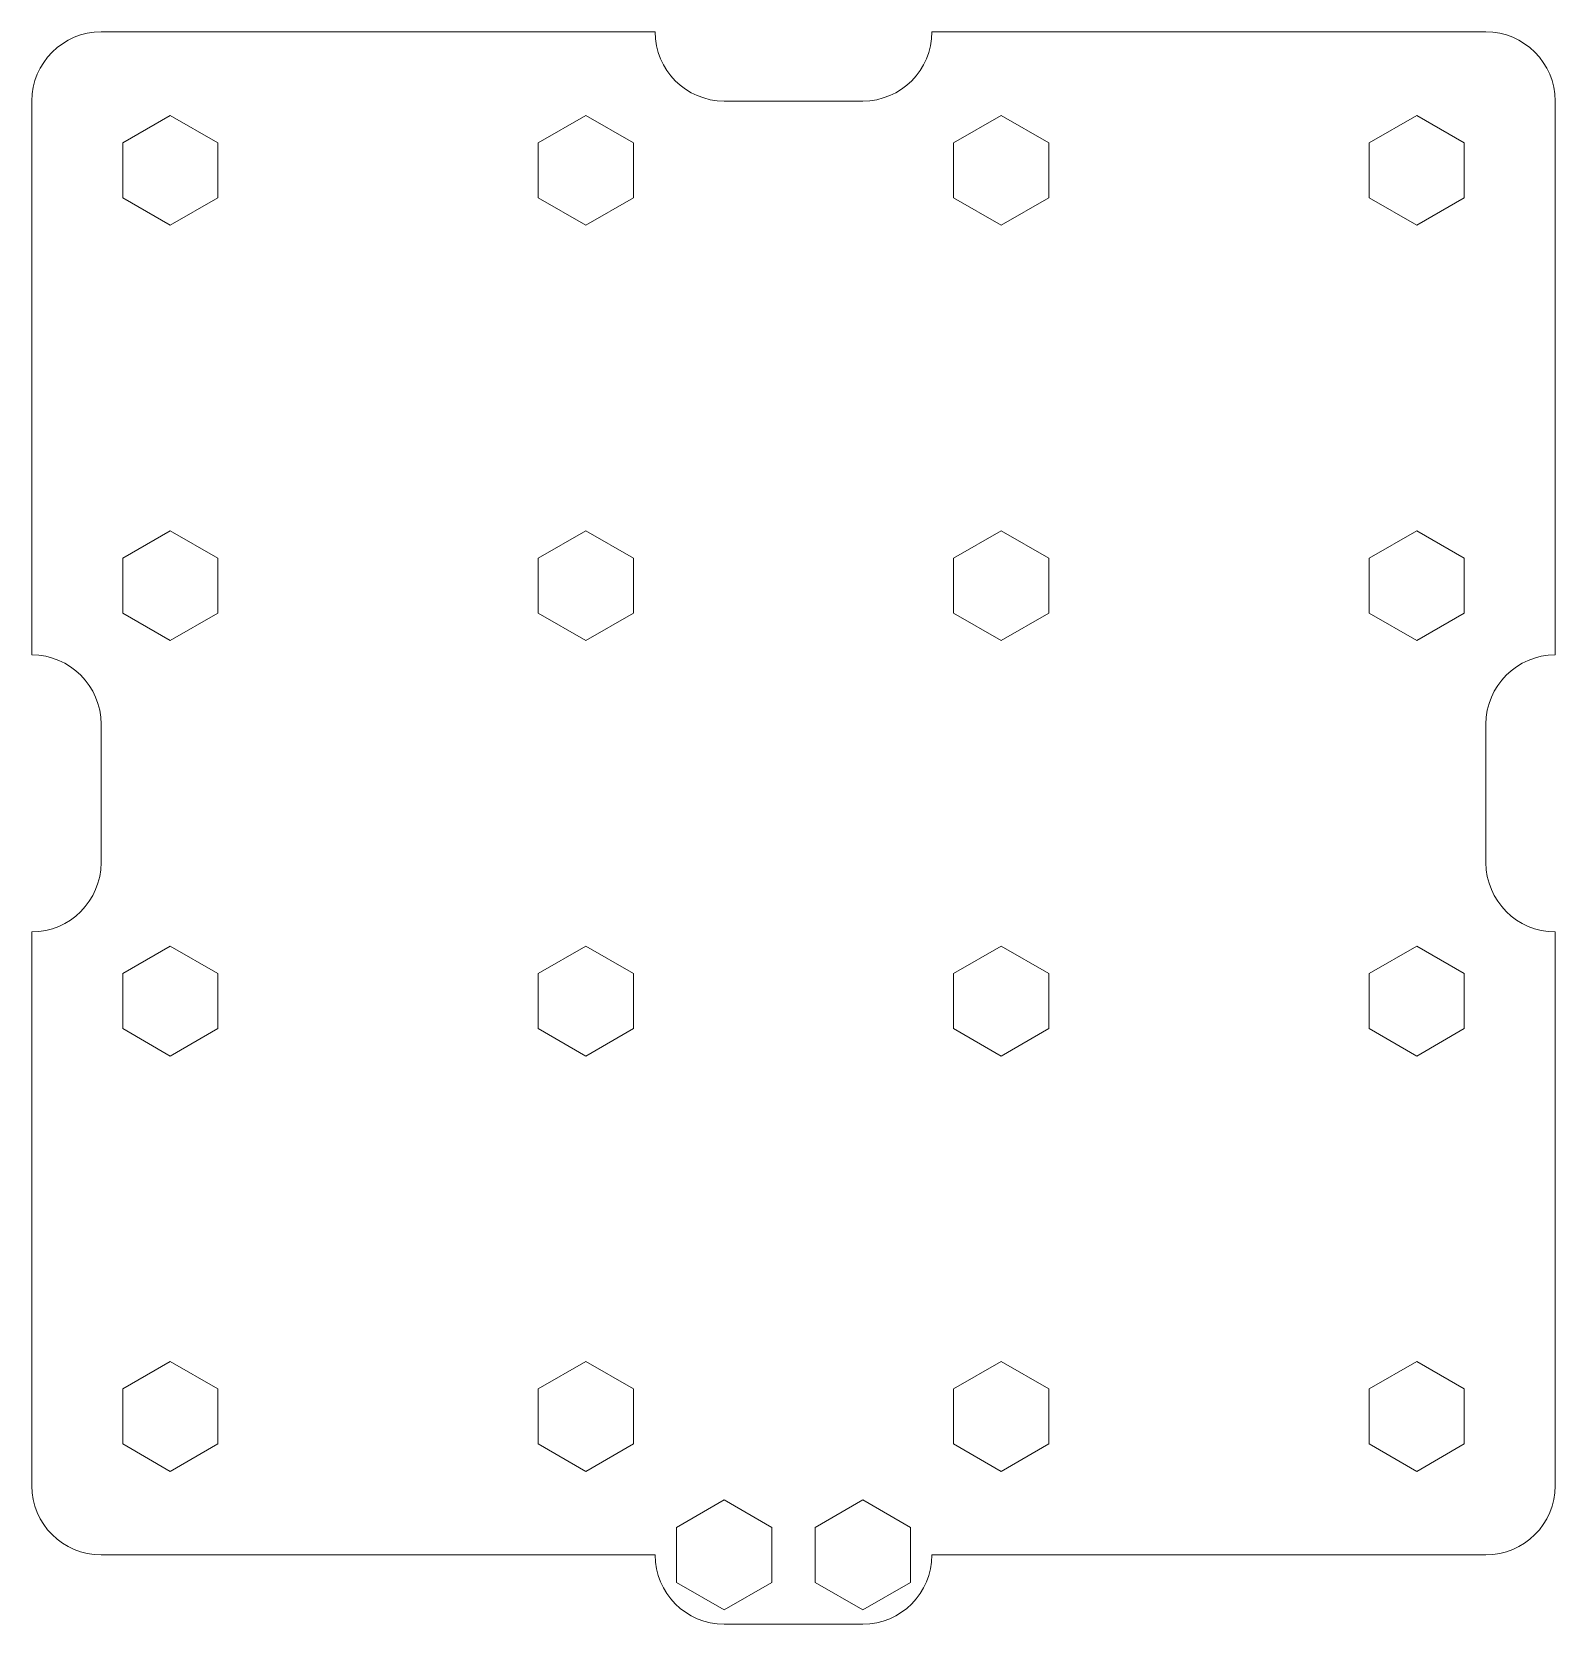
# Model space of a CAD drawing. Header units: millimetres. Extents: x -44 to 44, y -48 to 44.
import ezdxf

# ---------------------------------------------------------------- set-up
doc = ezdxf.new("R2010")
doc.units = ezdxf.units.MM
doc.layers.add('CuttingLines_0p003mm', color=5, linetype='CONTINUOUS', lineweight=0, true_color=0x0000ff)

# ---------------------------------------------------------------- blocks, each defined once
blk = doc.blocks.new('M3_NutHole_CL')
at = {"layer": 'CuttingLines_0p003mm'}
for p, q in [((0, 3.175426), (-2.75, 1.587713)), ((0, 3.175426), (2.75, 1.587713)), ((-2.75, 1.587713), (-2.75, -1.587713)), ((2.75, 1.587713), (2.75, -1.587713)), ((-2.75, -1.587713), (0, -3.175426)), ((2.75, -1.587713), (0, -3.175426))]:
    blk.add_line(p, q, dxfattribs=at)

msp = doc.modelspace()

# ---------------------------------------------------------------- linework, layer by layer
at = {"layer": 'CuttingLines_0p003mm'}
for p, q in [((-40, 44), (-8, 44)), ((8, 44), (40, 44)), ((-44, 40), (-44, 8)), ((-4, 40), (4, 40)), ((44, 40), (44, 8)), ((-40, 4), (-40, -4)), ((40, 4), (40, -4)), ((-44, -40), (-44, -8)), ((44, -8), (44, -40)), ((-8, -44), (-40, -44)), ((-8, -44), (-8, -44)), ((8, -44), (8, -44)), ((40, -44), (8, -44)), ((-4, -48), (4, -48))]:
    msp.add_line(p, q, dxfattribs=at)
for centre, start, end in [((-40, 40), 90, 180), ((-4, 44), 180, 270), ((4, 44), 270, 0), ((40, 40), 0, 90), ((-44, 4), 0, 90), ((44, 4), 90, 180), ((-44, -4), 270, 0), ((44, -4), 180, 270), ((-40, -40), 180, 270), ((40, -40), 270, 0), ((-4, -44), 180, 270), ((4, -44), 270, 0)]:
    msp.add_arc(centre, 4, start, end, dxfattribs=at)

# ---------------------------------------------------------------- block references
for p in [(-36, 36), (-12, 36), (12, 36), (36, 36), (-36, 12), (-12, 12), (12, 12), (36, 12), (-36, -12), (-12, -12), (12, -12), (36, -12), (-36, -36), (-12, -36), (12, -36), (36, -36), (-4, -44), (4, -44)]:
    msp.add_blockref('M3_NutHole_CL', p, dxfattribs=at)

doc.saveas('drawing.dxf')
